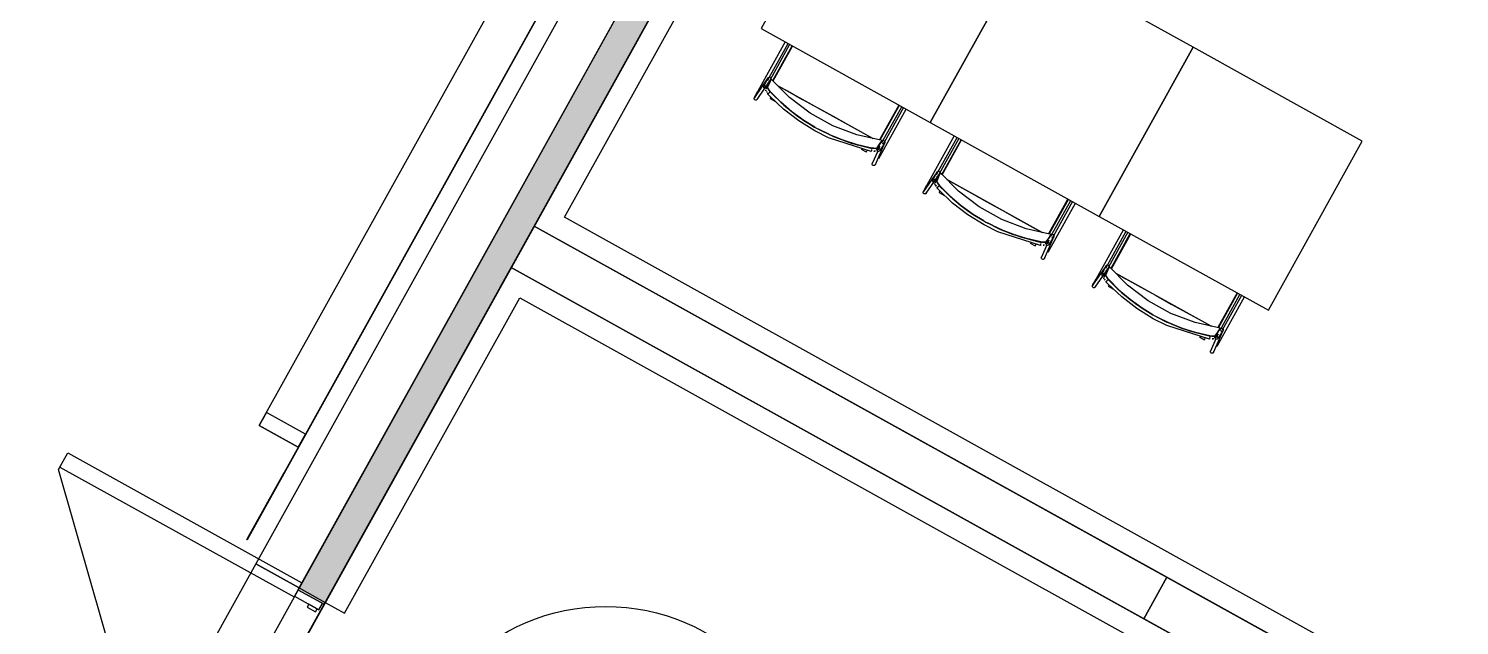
# Model space of a CAD drawing. Header units: metres. Extents: x 2.3 to 42.8, y 0.9 to 31.9.
# Drawn here: x 21.136 to 23.03, y 19.33 to 20.12 of the extents above; entities that cross this region are included whole.
import ezdxf

# ---------------------------------------------------------------- set-up
doc = ezdxf.new("R2010")
doc.units = ezdxf.units.M
for name, color, linetype in [('ARREDI', 9, 'Continuous'), ('PARETI_STRUTTURE', 7, 'Continuous'), ('PILASTRI_SETTI', 8, 'Continuous')]:
    doc.layers.add(name, color=color, linetype=linetype)

msp = doc.modelspace()

# ---------------------------------------------------------------- linework, layer by layer
at = {"layer": 'ARREDI'}
for points in [[(25.5648, 26.8977), (21.4984, 19.5741)], [(22.1213, 20.0509), (22.1468, 20.0969)], [(22.1154, 20.0514), (22.1149, 20.0519), (22.1145, 20.0525), (22.1144, 20.0533), (22.1145, 20.054), (22.1148, 20.0544), (22.1148, 20.0545), (22.1149, 20.0547), (22.1155, 20.0551), (22.1162, 20.0553)], [(22.2593, 19.9618), (22.2626, 19.9667), (22.2659, 19.9716), (22.2325, 19.9791), (22.2005, 19.9913), (22.1706, 20.008), (22.1433, 20.0287), (22.1192, 20.053), (22.1168, 20.0477), (22.1144, 20.0423), (22.1145, 20.0414), (22.1153, 20.0399), (22.1166, 20.038), (22.1182, 20.0361)], [(22.1162, 20.0554), (22.117, 20.0553), (22.1176, 20.0551), (22.1182, 20.0546), (22.1186, 20.0539), (22.1187, 20.0532), (22.1186, 20.0524)], [(22.1174, 20.0516), (22.1192, 20.053)], [(22.1014, 20.0369), (22.1014, 20.0369), (22.1015, 20.0369), (22.1017, 20.0367), (22.1022, 20.0365)], [(22.1022, 20.0365), (22.1028, 20.0362)], [(22.1111, 20.0401), (22.1104, 20.0403), (22.1098, 20.0408), (22.1094, 20.0414), (22.1093, 20.0422), (22.1093, 20.0422), (22.1094, 20.0429), (22.1095, 20.043), (22.1098, 20.0435), (22.1104, 20.044), (22.1111, 20.0442)], [(22.1111, 20.0442), (22.1119, 20.0442), (22.1126, 20.0439), (22.1131, 20.0434), (22.1135, 20.0428), (22.1136, 20.0421), (22.1135, 20.0414), (22.1134, 20.0412), (22.1131, 20.0407), (22.1125, 20.0403), (22.1118, 20.04)], [(22.1123, 20.0374), (22.1115, 20.0389)], [(22.1115, 20.0389), (22.1122, 20.0375)], [(22.1121, 20.0412), (22.1155, 20.049)], [(22.1136, 20.0355), (22.1128, 20.0367)], [(22.1128, 20.0366), (22.1135, 20.0356)], [(22.1181, 20.0361), (22.1165, 20.0381), (22.1152, 20.0399), (22.1145, 20.0414), (22.1143, 20.0423)], [(22.1151, 20.0337), (22.1144, 20.0345)], [(22.1145, 20.0332), (22.1147, 20.0334), (22.1151, 20.0337), (22.1156, 20.0341), (22.1162, 20.0346), (22.1167, 20.0351)], [(22.1145, 20.0332), (22.1145, 20.0331)], [(22.1167, 20.0351), (22.1172, 20.0356), (22.1175, 20.0359), (22.1177, 20.036)], [(22.1767, 19.9894), (22.1624, 19.9981), (22.1466, 20.0096), (22.1318, 20.0223), (22.1181, 20.0361)], [(22.1182, 20.036), (22.1319, 20.0222), (22.1467, 20.0096), (22.1624, 19.9981), (22.1767, 19.9894)], [(22.1279, 20.0442), (22.1405, 20.0372), (22.1606, 20.0261), (22.1808, 20.0149)], [(22.2538, 19.9743), (22.128, 20.0442)], [(22.0991, 20.0251), (22.0983, 20.0252), (22.0976, 20.0254), (22.097, 20.0259), (22.0967, 20.0266), (22.0966, 20.0273), (22.0967, 20.0281), (22.0969, 20.0285), (22.0969, 20.0285), (22.0971, 20.0287), (22.0977, 20.0292), (22.0984, 20.0294)], [(22.1009, 20.0272), (22.1007, 20.0265), (22.1005, 20.026), (22.1005, 20.026), (22.1004, 20.0258), (22.0998, 20.0254), (22.0991, 20.0251)], [(22.1186, 20.0291), (22.1183, 20.0285), (22.1179, 20.0279), (22.1177, 20.0275), (22.1176, 20.0272)], [(22.1809, 20.0148), (22.201, 20.0037), (22.2212, 19.9925), (22.2411, 19.9814)], [(22.2886, 20.0182), (22.263, 19.9722)], [(22.1816, 19.9867), (22.1961, 19.9794)], [(22.1962, 19.9794), (22.1816, 19.9867)], [(22.1967, 19.9791), (22.2145, 19.9719), (22.233, 19.9661), (22.252, 19.9618)], [(22.2521, 19.9617), (22.2331, 19.966), (22.2145, 19.9719), (22.1967, 19.9791)], [(22.2413, 19.9813), (22.2538, 19.9743)], [(22.2449, 19.9566), (22.245, 19.9568), (22.2452, 19.9572), (22.2456, 19.9578), (22.2459, 19.9584)], [(22.2519, 19.9593), (22.2518, 19.9585), (22.2517, 19.9579), (22.2516, 19.9574), (22.2515, 19.9571), (22.2515, 19.9571), (22.2515, 19.9571), (22.2516, 19.9573)], [(22.2523, 19.9613), (22.2522, 19.9611), (22.2521, 19.9606), (22.252, 19.96)], [(22.2521, 19.9617), (22.2545, 19.9614), (22.2568, 19.9613), (22.2585, 19.9614), (22.2593, 19.9618)], [(22.2594, 19.9618), (22.2586, 19.9614), (22.2569, 19.9613), (22.2547, 19.9614), (22.2521, 19.9617)], [(22.2572, 19.9575), (22.2563, 19.9574), (22.2551, 19.9575)], [(22.2551, 19.9575), (22.2564, 19.9574)], [(22.2586, 19.9592), (22.2587, 19.9599), (22.2589, 19.9604), (22.259, 19.9605), (22.2595, 19.961), (22.2596, 19.961), (22.2602, 19.9613), (22.261, 19.9613), (22.2617, 19.9611), (22.2623, 19.9607), (22.2627, 19.96)], [(22.2629, 19.964), (22.2621, 19.9628), (22.2588, 19.9579)], [(22.2627, 19.96), (22.2629, 19.9593), (22.2628, 19.9586), (22.2625, 19.958), (22.2625, 19.9579), (22.262, 19.9574), (22.2619, 19.9574), (22.2613, 19.9571), (22.2605, 19.9571), (22.2598, 19.9573), (22.2592, 19.9578)], [(22.2659, 19.9716), (22.2655, 19.9686), (22.2659, 19.9716)], [(22.2658, 19.9707), (22.2663, 19.9712), (22.267, 19.9715), (22.2677, 19.9715), (22.2685, 19.9713), (22.2691, 19.9709), (22.2695, 19.9703)], [(22.2695, 19.9703), (22.2696, 19.9695), (22.2696, 19.9688), (22.2695, 19.9686), (22.2695, 19.9685), (22.2692, 19.9681), (22.2687, 19.9676), (22.268, 19.9673), (22.2672, 19.9673), (22.2665, 19.9675)], [(22.345, 19.9267), (22.3706, 19.9727)], [(22.2529, 19.9397), (22.2527, 19.9405), (22.2528, 19.9412), (22.2529, 19.9414), (22.2529, 19.9414), (22.2531, 19.9419), (22.2537, 19.9424)], [(22.2569, 19.9414), (22.257, 19.9407), (22.2569, 19.9399), (22.2569, 19.9397), (22.2569, 19.9397), (22.2566, 19.9393), (22.2561, 19.9388), (22.2554, 19.9385), (22.2546, 19.9384), (22.2539, 19.9387), (22.2533, 19.9391), (22.2529, 19.9397)], [(22.2603, 19.9487), (22.2609, 19.9484)], [(22.2609, 19.9484), (22.2613, 19.9481), (22.2616, 19.948)], [(22.2616, 19.948), (22.2616, 19.948)], [(22.3348, 19.9158), (22.3341, 19.9161), (22.3335, 19.9166), (22.3332, 19.9172), (22.3331, 19.9179), (22.3331, 19.918), (22.3332, 19.9186), (22.3332, 19.9188), (22.3336, 19.9193), (22.3341, 19.9197), (22.3349, 19.92)], [(22.3349, 19.92), (22.3356, 19.92), (22.3363, 19.9197), (22.3369, 19.9192), (22.3372, 19.9186), (22.3374, 19.9178), (22.3372, 19.9171), (22.3372, 19.917), (22.3369, 19.9165), (22.3363, 19.916), (22.3356, 19.9158)], [(22.3358, 19.9171), (22.3376, 19.9209), (22.3382, 19.9224)], [(22.3392, 19.9272), (22.3386, 19.9277), (22.3383, 19.9283), (22.3381, 19.929), (22.3383, 19.9298), (22.3385, 19.9302), (22.3385, 19.9302), (22.3387, 19.9304), (22.3392, 19.9309), (22.3399, 19.9311)], [(22.4831, 19.8375), (22.4864, 19.8424), (22.4897, 19.8473), (22.4563, 19.8549), (22.4243, 19.8671), (22.3943, 19.8837), (22.367, 19.9045), (22.343, 19.9288), (22.3405, 19.9234), (22.3381, 19.918), (22.3382, 19.9172), (22.339, 19.9156), (22.3403, 19.9137), (22.3419, 19.9119)], [(22.3419, 19.9119), (22.3403, 19.9138), (22.339, 19.9157), (22.3382, 19.9172), (22.3381, 19.918)], [(22.3389, 19.9239), (22.3393, 19.9248)], [(22.34, 19.9311), (22.3407, 19.9311), (22.3414, 19.9308), (22.342, 19.9303), (22.3423, 19.9297), (22.3425, 19.9289), (22.3423, 19.9282)], [(22.3412, 19.9273), (22.343, 19.9288)], [(22.3517, 19.92), (22.3642, 19.913), (22.3843, 19.9018), (22.4045, 19.8906), (22.4247, 19.8794), (22.4449, 19.8682), (22.465, 19.857), (22.4776, 19.8501)], [(22.4775, 19.8501), (22.3517, 19.92)], [(22.3228, 19.9009), (22.3221, 19.9009), (22.3214, 19.9012), (22.3208, 19.9017), (22.3204, 19.9023), (22.3203, 19.9031), (22.3205, 19.9038), (22.3207, 19.9043), (22.3207, 19.9043), (22.3208, 19.9045), (22.3214, 19.9049), (22.3221, 19.9052)], [(22.3246, 19.903), (22.3245, 19.9022), (22.3243, 19.9018), (22.3243, 19.9018), (22.3241, 19.9016), (22.3235, 19.9011), (22.3228, 19.9009)], [(22.3252, 19.9127), (22.3252, 19.9127), (22.3252, 19.9127), (22.3255, 19.9125), (22.3259, 19.9123)], [(22.3259, 19.9123), (22.3265, 19.9119)], [(22.3352, 19.9147), (22.336, 19.9132)], [(22.336, 19.9132), (22.3353, 19.9147)], [(22.3374, 19.9113), (22.3366, 19.9124)], [(22.3366, 19.9124), (22.3373, 19.9114)], [(22.3389, 19.9095), (22.3382, 19.9103)], [(22.3383, 19.9089), (22.3385, 19.9091), (22.3389, 19.9095), (22.3394, 19.9099), (22.3399, 19.9104), (22.3405, 19.9109)], [(22.3383, 19.9089), (22.3383, 19.9089)], [(22.3405, 19.9109), (22.341, 19.9113), (22.3413, 19.9116), (22.3415, 19.9118)], [(22.3424, 19.9049), (22.342, 19.9042), (22.3417, 19.9037), (22.3415, 19.9032), (22.3413, 19.903)], [(22.4004, 19.8652), (22.3862, 19.8739), (22.3704, 19.8854), (22.3556, 19.8981), (22.3419, 19.9119)], [(22.342, 19.9118), (22.3557, 19.898), (22.3704, 19.8853), (22.3862, 19.8739), (22.4004, 19.8652)], [(22.5123, 19.894), (22.4868, 19.848)], [(22.4053, 19.8625), (22.4199, 19.8551)], [(22.4199, 19.8551), (22.4053, 19.8625)], [(22.4205, 19.8549), (22.4382, 19.8477), (22.4568, 19.8418), (22.4757, 19.8375)], [(22.4759, 19.8375), (22.4569, 19.8418), (22.4383, 19.8476), (22.4205, 19.8549)], [(22.4897, 19.8473), (22.4893, 19.8444), (22.4897, 19.8473)], [(22.4895, 19.8465), (22.49, 19.847), (22.4907, 19.8473), (22.4915, 19.8473), (22.4922, 19.8471), (22.4928, 19.8466), (22.4932, 19.846)], [(22.4932, 19.846), (22.4934, 19.8453), (22.4933, 19.8445), (22.4932, 19.8443), (22.4932, 19.8443), (22.493, 19.8439), (22.4924, 19.8434), (22.4917, 19.8431), (22.491, 19.843), (22.4903, 19.8433)], [(22.5688, 19.8025), (22.5943, 19.8485)], [(22.4686, 19.8323), (22.4688, 19.8326), (22.469, 19.833), (22.4693, 19.8336), (22.4697, 19.8342)], [(22.4756, 19.835), (22.4755, 19.8343), (22.4754, 19.8337), (22.4753, 19.8332), (22.4753, 19.8329), (22.4753, 19.8328), (22.4753, 19.8329), (22.4753, 19.8331)], [(22.476, 19.8371), (22.476, 19.8369), (22.4759, 19.8364), (22.4758, 19.8358)], [(22.4759, 19.8375), (22.4783, 19.8371), (22.4806, 19.837), (22.4823, 19.8372), (22.4831, 19.8375)], [(22.4831, 19.8375), (22.4823, 19.8372), (22.4807, 19.837), (22.4784, 19.8371), (22.4759, 19.8375)], [(22.48, 19.8332), (22.4788, 19.8333)], [(22.4788, 19.8333), (22.48, 19.8332)], [(22.4809, 19.8333), (22.4801, 19.8332)], [(22.4824, 19.8349), (22.4824, 19.8357), (22.4827, 19.8362), (22.4828, 19.8363), (22.4833, 19.8368), (22.4833, 19.8368), (22.484, 19.8371), (22.4847, 19.8371), (22.4854, 19.8369), (22.486, 19.8364), (22.4864, 19.8358)], [(22.4867, 19.8398), (22.4859, 19.8386), (22.4825, 19.8337)], [(22.4865, 19.8358), (22.4866, 19.8351), (22.4866, 19.8343), (22.4863, 19.8338), (22.4862, 19.8337), (22.4857, 19.8332), (22.4857, 19.8332), (22.485, 19.8329), (22.4843, 19.8329), (22.4836, 19.8331), (22.483, 19.8336)], [(22.484, 19.8245), (22.4846, 19.8241)], [(22.4846, 19.8241), (22.4851, 19.8239), (22.4853, 19.8238)], [(22.4854, 19.8237), (22.4854, 19.8237)], [(22.4766, 19.8155), (22.4765, 19.8162), (22.4766, 19.817), (22.4766, 19.8172), (22.4766, 19.8172), (22.4769, 19.8176), (22.4774, 19.8181)], [(22.4806, 19.8172), (22.4808, 19.8164), (22.4807, 19.8157), (22.4806, 19.8155), (22.4806, 19.8155), (22.4804, 19.815), (22.4798, 19.8145), (22.4791, 19.8142), (22.4784, 19.8142), (22.4777, 19.8144), (22.4771, 19.8149), (22.4766, 19.8155)], [(22.5629, 19.8029), (22.5624, 19.8034), (22.562, 19.8041), (22.5619, 19.8048), (22.562, 19.8055), (22.5623, 19.806), (22.5623, 19.806), (22.5624, 19.8062), (22.563, 19.8066), (22.5637, 19.8069)], [(22.7068, 19.7133), (22.7101, 19.7182), (22.7134, 19.7231), (22.68, 19.7307), (22.648, 19.7429), (22.6181, 19.7595), (22.5908, 19.7802), (22.5667, 19.8046), (22.5643, 19.7992), (22.5619, 19.7938), (22.562, 19.7929), (22.5628, 19.7914), (22.5641, 19.7895), (22.5657, 19.7875), (22.5794, 19.7737), (22.5942, 19.7611), (22.6099, 19.7496), (22.6242, 19.741)], [(22.5637, 19.8069), (22.5645, 19.8069), (22.5652, 19.8066), (22.5657, 19.8061), (22.5661, 19.8054), (22.5662, 19.8047), (22.5661, 19.804)], [(22.5655, 19.8035), (22.5667, 19.8046)], [(22.5489, 19.7884), (22.5489, 19.7884), (22.549, 19.7884), (22.5492, 19.7883), (22.5497, 19.788)], [(22.5497, 19.788), (22.5503, 19.7877)], [(22.5586, 19.7916), (22.5579, 19.7918), (22.5573, 19.7923), (22.5569, 19.793), (22.5568, 19.7937), (22.5568, 19.7938), (22.5569, 19.7944), (22.557, 19.7945), (22.5573, 19.795), (22.5579, 19.7955), (22.5586, 19.7957)], [(22.5586, 19.7957), (22.5594, 19.7957), (22.5601, 19.7954), (22.5606, 19.795), (22.561, 19.7943), (22.5611, 19.7936), (22.561, 19.7929), (22.5609, 19.7927), (22.5606, 19.7923), (22.56, 19.7918), (22.5593, 19.7916)], [(22.559, 19.7905), (22.5598, 19.789)], [(22.5598, 19.7889), (22.559, 19.7904)], [(22.5596, 19.7928), (22.5613, 19.7967), (22.562, 19.7982)], [(22.5611, 19.787), (22.5603, 19.7882)], [(22.5603, 19.7882), (22.561, 19.7871)], [(22.5656, 19.7876), (22.564, 19.7896), (22.5627, 19.7915), (22.562, 19.7929), (22.5619, 19.7938)], [(22.5626, 19.7852), (22.5619, 19.7861)], [(22.562, 19.7847), (22.5623, 19.7849), (22.5626, 19.7852), (22.5631, 19.7857), (22.5637, 19.7862), (22.5642, 19.7867)], [(22.5626, 19.7997), (22.563, 19.8005)], [(22.5642, 19.7867), (22.5647, 19.7871), (22.5651, 19.7874), (22.5652, 19.7875)], [(22.5655, 19.7875), (22.5656, 19.7876)], [(22.6242, 19.741), (22.6099, 19.7497), (22.5941, 19.7611), (22.5793, 19.7738), (22.5656, 19.7876), (22.5655, 19.7875)], [(22.5754, 19.7957), (22.588, 19.7888)], [(22.7013, 19.7258), (22.5755, 19.7957)], [(22.5884, 19.7885), (22.6081, 19.7776)], [(22.5466, 19.7767), (22.5458, 19.7767), (22.5451, 19.777), (22.5446, 19.7775), (22.5442, 19.7781), (22.5441, 19.7788), (22.5442, 19.7796), (22.5444, 19.78), (22.5444, 19.78), (22.5446, 19.7802), (22.5452, 19.7807), (22.5459, 19.7809)], [(22.5484, 19.7787), (22.5482, 19.778), (22.548, 19.7776), (22.548, 19.7776), (22.5479, 19.7774), (22.5473, 19.7769), (22.5466, 19.7767)], [(22.562, 19.7847), (22.562, 19.7847)], [(22.5661, 19.7806), (22.5658, 19.78), (22.5654, 19.7794), (22.5652, 19.779), (22.5651, 19.7788)], [(22.6082, 19.7776), (22.6283, 19.7664), (22.6485, 19.7552), (22.6687, 19.744), (22.6888, 19.7328), (22.7013, 19.7258)], [(22.7361, 19.7698), (22.7108, 19.7242)], [(22.6291, 19.7382), (22.6436, 19.7309)], [(22.6437, 19.7309), (22.6291, 19.7382)], [(22.6442, 19.7307), (22.662, 19.7234), (22.6805, 19.7176), (22.6995, 19.7133)], [(22.6996, 19.7132), (22.6806, 19.7176), (22.662, 19.7234), (22.6442, 19.7306)], [(22.6924, 19.7081), (22.6925, 19.7083), (22.6928, 19.7087), (22.6931, 19.7093), (22.6934, 19.71)], [(22.6994, 19.7108), (22.6993, 19.7101), (22.6992, 19.7094), (22.6991, 19.7089), (22.699, 19.7086), (22.699, 19.7086), (22.699, 19.7086), (22.6991, 19.7088)], [(22.6998, 19.7128), (22.6997, 19.7126), (22.6996, 19.7122), (22.6995, 19.7115)], [(22.6996, 19.7133), (22.702, 19.7129), (22.7043, 19.7128), (22.706, 19.7129), (22.7068, 19.7133)], [(22.7069, 19.7133), (22.7061, 19.7129), (22.7044, 19.7128), (22.7022, 19.7129), (22.6996, 19.7132)], [(22.7061, 19.7107), (22.7062, 19.7114), (22.7064, 19.7119), (22.7065, 19.7121), (22.707, 19.7126), (22.7071, 19.7126), (22.7077, 19.7128), (22.7085, 19.7129), (22.7092, 19.7126), (22.7098, 19.7122), (22.7102, 19.7116)], [(22.7104, 19.7156), (22.7096, 19.7144), (22.7063, 19.7095)], [(22.7102, 19.7116), (22.7104, 19.7108), (22.7103, 19.7101), (22.7101, 19.7096), (22.71, 19.7094), (22.7095, 19.709), (22.7094, 19.7089), (22.7088, 19.7087), (22.708, 19.7086), (22.7073, 19.7089), (22.7067, 19.7093)], [(22.7134, 19.7231), (22.713, 19.7201), (22.7134, 19.7231)], [(22.7133, 19.7222), (22.7138, 19.7228), (22.7145, 19.723), (22.7152, 19.7231), (22.716, 19.7228), (22.7166, 19.7224), (22.717, 19.7218)], [(22.717, 19.7218), (22.7171, 19.7211), (22.7171, 19.7203), (22.717, 19.7201), (22.717, 19.7201), (22.7167, 19.7197), (22.7162, 19.7191), (22.7155, 19.7188), (22.7147, 19.7188), (22.714, 19.719)], [(22.7004, 19.6913), (22.7002, 19.692), (22.7003, 19.6927), (22.7004, 19.6929), (22.7004, 19.693), (22.7006, 19.6934), (22.7012, 19.6939)], [(22.7044, 19.6929), (22.7045, 19.6922), (22.7044, 19.6915), (22.7044, 19.6912), (22.7044, 19.6912), (22.7041, 19.6908), (22.7036, 19.6903), (22.7029, 19.69), (22.7021, 19.69), (22.7014, 19.6902), (22.7008, 19.6906), (22.7004, 19.6913)], [(22.7047, 19.709), (22.7038, 19.709), (22.7026, 19.709)], [(22.7026, 19.709), (22.7039, 19.709)], [(22.7078, 19.7002), (22.7084, 19.6999)], [(22.7084, 19.6999), (22.7088, 19.6997), (22.7091, 19.6995)], [(22.7091, 19.6995), (22.7091, 19.6995)], [(21.4984, 19.5741), (21.4258, 19.4433)], [(21.4254, 19.4435), (21.4742, 19.5314)]]:
    msp.add_lwpolyline(points, dxfattribs=at)
for points in [[(21.9377, 20.3661), (21.4981, 19.5743), (21.4984, 19.5741), (21.938, 20.3659)], [(22.2301, 20.3435), (22.1058, 20.1197), (22.3296, 19.9955), (22.4538, 20.2192)], [(21.5274, 19.3578), (22.0414, 20.2836), (22.007, 20.3027), (21.4929, 19.3769)], [(22.4538, 20.2192), (22.3296, 19.9955), (22.5533, 19.8712), (22.6776, 20.095)], [(22.6776, 20.095), (22.5533, 19.8712), (22.7771, 19.747), (22.9013, 19.9707)], [(21.8054, 19.8585), (21.7748, 19.8034), (22.612, 19.3386), (22.6426, 19.3937)], [(21.4981, 19.5743), (21.4254, 19.4435), (21.4258, 19.4433), (21.4984, 19.5741)], [(22.612, 19.3386), (23.4554, 18.8704), (23.4859, 18.9254), (22.6426, 19.3937)]]:
    msp.add_lwpolyline(points, close=True, dxfattribs=at)
msp.add_circle((21.8999, 19.0849), 0.27, dxfattribs=at)
at = {"layer": 'PARETI_STRUTTURE'}
for points in [[(27.0359, 29.4946), (26.8009, 29.0712), (26.5715, 28.6581), (26.0663, 27.7483), (25.7055, 27.0984), (25.5016, 26.7313), (25.1408, 26.0813), (24.2731, 24.5187), (24.0437, 24.1056), (23.759, 23.5927), (23.3981, 22.9428), (22.7559, 21.7862), (22.395, 21.1362), (22.185, 20.7579), (21.9556, 20.3449), (21.4373, 19.4113), (21.0764, 18.7614), (20.5364, 17.7889), (20.1756, 17.139), (19.7671, 16.4034), (19.5378, 15.9903), (18.2075, 13.5945)], [(26.7902, 28.9173), (19.6512, 16.0599)], [(24.3647, 24.4678), (19.6293, 15.9394)], [(21.4416, 19.5944), (21.8908, 20.4033)], [(21.9329, 20.3575), (21.5028, 19.5829)], [(22.0128, 20.3131), (21.9556, 20.3448), (22.0128, 20.3131), (21.9556, 20.3448), (21.4373, 19.4113), (21.4944, 19.3795)], [(21.8455, 19.87), (22.073, 20.2797), (22.0472, 20.294)], [(22.1376, 20.1021), (22.1014, 20.0369)], [(22.1142, 20.051), (22.1414, 20.1)], [(22.1435, 20.0988), (22.1176, 20.052)], [(22.1217, 20.0505), (22.1473, 20.0967)], [(22.1148, 20.0545), (22.0969, 20.0285)], [(22.1005, 20.026), (22.1183, 20.052)], [(22.1095, 20.043), (22.1145, 20.0537)], [(22.1184, 20.0518), (22.1184, 20.0517), (22.1183, 20.0516), (22.1183, 20.0514), (22.1182, 20.0513), (22.1182, 20.0512), (22.1181, 20.0511), (22.118, 20.051), (22.118, 20.0509), (22.1179, 20.0507), (22.1179, 20.0506), (22.1178, 20.0505), (22.1178, 20.0504), (22.1177, 20.0503), (22.1176, 20.0501), (22.1176, 20.05), (22.1175, 20.0499), (22.1175, 20.0498), (22.1174, 20.0497), (22.1174, 20.0495), (22.1173, 20.0494), (22.1173, 20.0493), (22.1172, 20.0492), (22.1171, 20.0491), (22.1171, 20.0489), (22.117, 20.0488), (22.117, 20.0487), (22.1169, 20.0486), (22.1169, 20.0485), (22.1168, 20.0484), (22.1168, 20.0482), (22.1167, 20.0481), (22.1166, 20.048), (22.1166, 20.0479), (22.1165, 20.0478), (22.1165, 20.0476), (22.1164, 20.0475), (22.1164, 20.0474), (22.1163, 20.0473), (22.1162, 20.0472), (22.1162, 20.0471), (22.1161, 20.0469), (22.1161, 20.0468), (22.116, 20.0467), (22.116, 20.0466), (22.1159, 20.0465), (22.1159, 20.0463), (22.1158, 20.0462), (22.1157, 20.0461), (22.1157, 20.046), (22.1156, 20.0459), (22.1156, 20.0458), (22.1155, 20.0456), (22.1155, 20.0455), (22.1154, 20.0454), (22.1154, 20.0453), (22.1153, 20.0452), (22.1152, 20.045), (22.1152, 20.0449), (22.1151, 20.0448), (22.1151, 20.0447), (22.115, 20.0446), (22.115, 20.0444), (22.1149, 20.0443), (22.1148, 20.0442), (22.1148, 20.0441), (22.1147, 20.044), (22.1147, 20.0439), (22.1146, 20.0437), (22.1146, 20.0436), (22.1145, 20.0435), (22.1145, 20.0434), (22.1144, 20.0433), (22.1143, 20.0431), (22.1143, 20.043), (22.1142, 20.0429), (22.1142, 20.0428), (22.1141, 20.0427), (22.1141, 20.0425), (22.114, 20.0424), (22.114, 20.0423), (22.1139, 20.0422), (22.1138, 20.0421), (22.1138, 20.042), (22.1137, 20.0418), (22.1137, 20.0417), (22.1136, 20.0416), (22.1135, 20.0415), (22.1135, 20.0414), (22.1134, 20.0412), (22.1134, 20.0412)], [(22.0968, 20.0283), (22.0974, 20.0295), (22.0981, 20.0309), (22.0997, 20.0338), (22.1014, 20.0369)], [(22.1138, 20.0452), (22.1129, 20.0435)], [(22.177, 19.9843), (22.1555, 19.9976), (22.1355, 20.0131), (22.1171, 20.0304), (22.1145, 20.0331)], [(22.1177, 20.036), (22.1358, 20.0185), (22.1554, 20.003), (22.1766, 19.9895), (22.1791, 19.9881)], [(22.1176, 20.0272), (22.1238, 20.0238)], [(22.2616, 19.948), (22.2978, 20.0131)], [(22.2881, 20.0185), (22.2624, 19.9724)], [(22.2656, 19.9691), (22.2919, 20.0164)], [(22.294, 20.0152), (22.2684, 19.9691)], [(22.2515, 19.9571), (22.1951, 19.9752), (22.177, 19.9843)], [(22.1791, 19.9881), (22.2016, 19.977), (22.2251, 19.9683), (22.2493, 19.9619), (22.2523, 19.9613)], [(22.3613, 19.9778), (22.3252, 19.9127)], [(22.338, 19.9268), (22.3651, 19.9757)], [(22.2382, 19.9602), (22.2449, 19.9565)], [(22.26, 19.9577), (22.2529, 19.9414)], [(22.2569, 19.9397), (22.2695, 19.9685)], [(22.2589, 19.9604), (22.2653, 19.9703)], [(22.2625, 19.9634), (22.2606, 19.9592)], [(22.2612, 19.9612), (22.2617, 19.9621)], [(22.2695, 19.9686), (22.2689, 19.9679), (22.2688, 19.9678), (22.2688, 19.9677), (22.2687, 19.9676), (22.2686, 19.9675), (22.2686, 19.9674), (22.2685, 19.9673), (22.2684, 19.9672), (22.2683, 19.9671), (22.2683, 19.9669), (22.2682, 19.9668), (22.2681, 19.9667), (22.2681, 19.9666), (22.268, 19.9665), (22.2679, 19.9664), (22.2678, 19.9663), (22.2678, 19.9662), (22.2677, 19.9661), (22.2676, 19.9659), (22.2676, 19.9658), (22.2675, 19.9657), (22.2674, 19.9656), (22.2674, 19.9655), (22.2673, 19.9654), (22.2672, 19.9653), (22.2671, 19.9652), (22.2671, 19.9651), (22.267, 19.965), (22.2669, 19.9648), (22.2669, 19.9647), (22.2668, 19.9646), (22.2667, 19.9645), (22.2666, 19.9644), (22.2666, 19.9643), (22.2665, 19.9642), (22.2664, 19.9641), (22.2664, 19.964), (22.2663, 19.9638), (22.2662, 19.9637), (22.2662, 19.9636), (22.2661, 19.9635), (22.266, 19.9634), (22.2659, 19.9633), (22.2659, 19.9632), (22.2658, 19.9631), (22.2657, 19.963), (22.2657, 19.9629), (22.2656, 19.9627), (22.2655, 19.9626), (22.2654, 19.9625), (22.2654, 19.9624), (22.2653, 19.9623), (22.2652, 19.9622), (22.2652, 19.9621), (22.2651, 19.962), (22.265, 19.9619), (22.2649, 19.9617), (22.2649, 19.9616), (22.2648, 19.9615), (22.2647, 19.9614), (22.2647, 19.9613), (22.2646, 19.9612), (22.2645, 19.9611), (22.2644, 19.961), (22.2644, 19.9609), (22.2643, 19.9608), (22.2642, 19.9607), (22.2642, 19.9605), (22.2641, 19.9604), (22.264, 19.9603), (22.2639, 19.9602), (22.2639, 19.9601), (22.2638, 19.96), (22.2637, 19.9599), (22.2637, 19.9598), (22.2636, 19.9597), (22.2635, 19.9595), (22.2635, 19.9594), (22.2634, 19.9593), (22.2633, 19.9592), (22.2632, 19.9591), (22.2632, 19.959), (22.2631, 19.9589), (22.263, 19.9588), (22.263, 19.9587), (22.2629, 19.9586), (22.2628, 19.9584), (22.2627, 19.9583), (22.2627, 19.9582), (22.2626, 19.9581), (22.2626, 19.958)], [(22.2655, 19.9703), (22.2651, 19.9693)], [(22.2683, 19.9689), (22.2669, 19.9663)], [(22.3673, 19.9745), (22.3413, 19.9277)], [(22.3455, 19.9263), (22.3711, 19.9724)], [(22.3385, 19.9302), (22.3207, 19.9043)], [(22.3243, 19.9018), (22.3421, 19.9278)], [(22.3332, 19.9188), (22.3383, 19.9294)], [(22.3375, 19.9209), (22.3366, 19.9193)], [(22.3422, 19.9276), (22.3421, 19.9274), (22.3421, 19.9273), (22.342, 19.9272), (22.342, 19.9271), (22.3419, 19.927), (22.3419, 19.9269), (22.3418, 19.9267), (22.3417, 19.9266), (22.3417, 19.9265), (22.3416, 19.9264), (22.3416, 19.9263), (22.3415, 19.9261), (22.3415, 19.926), (22.3414, 19.9259), (22.3413, 19.9258), (22.3413, 19.9257), (22.3412, 19.9255), (22.3412, 19.9254), (22.3411, 19.9253), (22.3411, 19.9252), (22.341, 19.9251), (22.341, 19.9249), (22.3409, 19.9248), (22.3408, 19.9247), (22.3408, 19.9246), (22.3407, 19.9245), (22.3407, 19.9244), (22.3406, 19.9242), (22.3406, 19.9241), (22.3405, 19.924), (22.3405, 19.9239), (22.3404, 19.9238), (22.3403, 19.9236), (22.3403, 19.9235), (22.3402, 19.9234), (22.3402, 19.9233), (22.3401, 19.9232), (22.3401, 19.9231), (22.34, 19.9229), (22.3399, 19.9228), (22.3399, 19.9227), (22.3398, 19.9226), (22.3398, 19.9225), (22.3397, 19.9223), (22.3397, 19.9222), (22.3396, 19.9221), (22.3396, 19.922), (22.3395, 19.9219), (22.3394, 19.9218), (22.3394, 19.9216), (22.3393, 19.9215), (22.3393, 19.9214), (22.3392, 19.9213), (22.3392, 19.9212), (22.3391, 19.921), (22.3391, 19.9209), (22.339, 19.9208), (22.3389, 19.9207), (22.3389, 19.9206), (22.3388, 19.9204), (22.3388, 19.9203), (22.3387, 19.9202), (22.3386, 19.9201), (22.3386, 19.92), (22.3385, 19.9199), (22.3385, 19.9197), (22.3384, 19.9196), (22.3384, 19.9195), (22.3383, 19.9194), (22.3383, 19.9193), (22.3382, 19.9191), (22.3381, 19.919), (22.3381, 19.9189), (22.338, 19.9188), (22.338, 19.9187), (22.3379, 19.9185), (22.3379, 19.9184), (22.3378, 19.9183), (22.3378, 19.9182), (22.3377, 19.9181), (22.3376, 19.918), (22.3376, 19.9178), (22.3375, 19.9177), (22.3375, 19.9176), (22.3374, 19.9175), (22.3374, 19.9174), (22.3373, 19.9172), (22.3372, 19.9171), (22.3372, 19.917), (22.3372, 19.917)], [(22.3205, 19.904), (22.3211, 19.9052), (22.3219, 19.9067), (22.3234, 19.9095), (22.3252, 19.9127)], [(22.4007, 19.86), (22.3793, 19.8734), (22.3592, 19.8888), (22.3409, 19.9062), (22.3383, 19.9089)], [(22.3413, 19.903), (22.3475, 19.8995)], [(22.3415, 19.9118), (22.3595, 19.8943), (22.3792, 19.8788), (22.4003, 19.8652), (22.4029, 19.8638)], [(22.4854, 19.8237), (22.5216, 19.8889)], [(22.5118, 19.8943), (22.4862, 19.8481)], [(22.4893, 19.8449), (22.5156, 19.8922)], [(22.5178, 19.891), (22.4921, 19.8448)], [(24.0356, 18.654), (21.8455, 19.87)], [(22.4029, 19.8638), (22.4254, 19.8528), (22.4489, 19.844), (22.4731, 19.8377), (22.476, 19.8371)], [(24.0212, 18.6282), (21.8054, 19.8585)], [(21.8054, 19.8585), (24.0212, 18.6282), (24.0356, 18.654)], [(22.4753, 19.8328), (22.4188, 19.8509), (22.4008, 19.86)], [(22.4806, 19.8155), (22.4932, 19.8443)], [(22.4827, 19.8362), (22.489, 19.846)], [(22.4932, 19.8443), (22.4927, 19.8437), (22.4926, 19.8436), (22.4925, 19.8435), (22.4925, 19.8434), (22.4924, 19.8432), (22.4923, 19.8431), (22.4922, 19.843), (22.4922, 19.8429), (22.4921, 19.8428), (22.492, 19.8427), (22.492, 19.8426), (22.4919, 19.8425), (22.4918, 19.8424), (22.4917, 19.8423), (22.4917, 19.8422), (22.4916, 19.842), (22.4915, 19.8419), (22.4915, 19.8418), (22.4914, 19.8417), (22.4913, 19.8416), (22.4913, 19.8415), (22.4912, 19.8414), (22.4911, 19.8413), (22.491, 19.8412), (22.491, 19.8411), (22.4909, 19.8409), (22.4908, 19.8408), (22.4908, 19.8407), (22.4907, 19.8406), (22.4906, 19.8405), (22.4905, 19.8404), (22.4905, 19.8403), (22.4904, 19.8402), (22.4903, 19.8401), (22.4903, 19.8399), (22.4902, 19.8398), (22.4901, 19.8397), (22.49, 19.8396), (22.49, 19.8395), (22.4899, 19.8394), (22.4898, 19.8393), (22.4898, 19.8392), (22.4897, 19.8391), (22.4896, 19.839), (22.4895, 19.8388), (22.4895, 19.8387), (22.4894, 19.8386), (22.4893, 19.8385), (22.4893, 19.8384), (22.4892, 19.8383), (22.4891, 19.8382), (22.489, 19.8381), (22.489, 19.838), (22.4889, 19.8378), (22.4888, 19.8377), (22.4888, 19.8376), (22.4887, 19.8375), (22.4886, 19.8374), (22.4886, 19.8373), (22.4885, 19.8372), (22.4884, 19.8371), (22.4883, 19.837), (22.4883, 19.8369), (22.4882, 19.8367), (22.4881, 19.8366), (22.4881, 19.8365), (22.488, 19.8364), (22.4879, 19.8363), (22.4878, 19.8362), (22.4878, 19.8361), (22.4877, 19.836), (22.4876, 19.8359), (22.4876, 19.8357), (22.4875, 19.8356), (22.4874, 19.8355), (22.4873, 19.8354), (22.4873, 19.8353), (22.4872, 19.8352), (22.4871, 19.8351), (22.4871, 19.835), (22.487, 19.8349), (22.4869, 19.8348), (22.4868, 19.8347), (22.4868, 19.8345), (22.4867, 19.8344), (22.4866, 19.8343), (22.4866, 19.8342), (22.4865, 19.8341), (22.4864, 19.834), (22.4863, 19.8339), (22.4863, 19.8338)], [(22.4893, 19.846), (22.4888, 19.8451)], [(22.492, 19.8446), (22.4906, 19.8421)], [(22.5847, 19.8528), (22.5489, 19.7884)], [(22.5617, 19.8026), (22.5889, 19.8515)], [(22.591, 19.8503), (22.5655, 19.8042)], [(22.5692, 19.802), (22.5948, 19.8482)], [(22.4619, 19.836), (22.4686, 19.8323)], [(22.4837, 19.8334), (22.4766, 19.8172)], [(22.4863, 19.8392), (22.4844, 19.8349)], [(22.485, 19.837), (22.4855, 19.8379)], [(22.5623, 19.806), (22.5444, 19.78)], [(22.557, 19.7946), (22.562, 19.8052)], [(24.0457, 18.5426), (21.7748, 19.8035), (21.7605, 19.7777)], [(21.7605, 19.7777), (21.7748, 19.8035)], [(21.7748, 19.8035), (23.9907, 18.5731)], [(22.5443, 19.7798), (22.5449, 19.781), (22.5456, 19.7824), (22.5472, 19.7853), (22.5489, 19.7884)], [(22.548, 19.7776), (22.5658, 19.8035)], [(22.5613, 19.7967), (22.5604, 19.7951)], [(22.5659, 19.8033), (22.5659, 19.8032), (22.5658, 19.8031), (22.5658, 19.803), (22.5657, 19.8029), (22.5657, 19.8027), (22.5656, 19.8026), (22.5656, 19.8025), (22.5655, 19.8024), (22.5654, 19.8023), (22.5654, 19.8021), (22.5653, 19.802), (22.5653, 19.8019), (22.5652, 19.8018), (22.5651, 19.8017), (22.5651, 19.8015), (22.565, 19.8014), (22.565, 19.8013), (22.5649, 19.8012), (22.5649, 19.8011), (22.5648, 19.8009), (22.5648, 19.8008), (22.5647, 19.8007), (22.5646, 19.8006), (22.5646, 19.8005), (22.5645, 19.8004), (22.5645, 19.8002), (22.5644, 19.8001), (22.5644, 19.8), (22.5643, 19.7999), (22.5643, 19.7998), (22.5642, 19.7996), (22.5641, 19.7995), (22.5641, 19.7994), (22.564, 19.7993), (22.564, 19.7992), (22.5639, 19.7991), (22.5639, 19.7989), (22.5638, 19.7988), (22.5637, 19.7987), (22.5637, 19.7986), (22.5636, 19.7985), (22.5636, 19.7983), (22.5635, 19.7982), (22.5635, 19.7981), (22.5634, 19.798), (22.5634, 19.7979), (22.5633, 19.7978), (22.5632, 19.7976), (22.5632, 19.7975), (22.5631, 19.7974), (22.5631, 19.7973), (22.563, 19.7972), (22.563, 19.797), (22.5629, 19.7969), (22.5629, 19.7968), (22.5628, 19.7967), (22.5627, 19.7966), (22.5627, 19.7964), (22.5626, 19.7963), (22.5626, 19.7962), (22.5625, 19.7961), (22.5625, 19.796), (22.5624, 19.7959), (22.5623, 19.7957), (22.5623, 19.7956), (22.5622, 19.7955), (22.5622, 19.7954), (22.5621, 19.7953), (22.5621, 19.7951), (22.562, 19.795), (22.562, 19.7949), (22.5619, 19.7948), (22.5618, 19.7947), (22.5618, 19.7945), (22.5617, 19.7944), (22.5617, 19.7943), (22.5616, 19.7942), (22.5616, 19.7941), (22.5615, 19.794), (22.5615, 19.7938), (22.5614, 19.7937), (22.5613, 19.7936), (22.5613, 19.7935), (22.5612, 19.7934), (22.5612, 19.7932), (22.5611, 19.7931), (22.5611, 19.793), (22.561, 19.7929), (22.5609, 19.7928), (22.5609, 19.7927)], [(22.5652, 19.7876), (22.5833, 19.7701), (22.6029, 19.7545), (22.6241, 19.741), (22.6266, 19.7396)], [(22.6245, 19.7358), (22.603, 19.7492), (22.583, 19.7646), (22.5646, 19.7819), (22.562, 19.7847)], [(22.5651, 19.7787), (22.5713, 19.7753)], [(22.7356, 19.77), (22.7101, 19.7242)], [(22.7131, 19.7206), (22.7394, 19.7679)], [(22.7415, 19.7667), (22.7159, 19.7206)], [(21.168, 18.7107), (21.5288, 19.3604), (21.5546, 19.3461), (21.7863, 19.7633)], [(21.7863, 19.7633), (24.0572, 18.5024), (24.0716, 18.5282)], [(22.7091, 19.6995), (22.7453, 19.7646)], [(22.699, 19.7086), (22.6426, 19.7267), (22.6245, 19.7358)], [(22.6266, 19.7396), (22.6491, 19.7285), (22.6726, 19.7198), (22.6968, 19.7135), (22.6998, 19.7129)], [(22.6857, 19.7118), (22.6924, 19.708)], [(22.7044, 19.6912), (22.717, 19.7201)], [(22.7064, 19.7119), (22.7128, 19.7218)], [(22.71, 19.715), (22.7082, 19.7107)], [(22.7087, 19.7127), (22.7092, 19.7136)], [(22.717, 19.7201), (22.7164, 19.7195), (22.7164, 19.7193), (22.7163, 19.7192), (22.7162, 19.7191), (22.7161, 19.719), (22.7161, 19.7189), (22.716, 19.7188), (22.7159, 19.7187), (22.7159, 19.7186), (22.7158, 19.7185), (22.7157, 19.7184), (22.7156, 19.7182), (22.7156, 19.7181), (22.7155, 19.718), (22.7154, 19.7179), (22.7154, 19.7178), (22.7153, 19.7177), (22.7152, 19.7176), (22.7151, 19.7175), (22.7151, 19.7174), (22.715, 19.7172), (22.7149, 19.7171), (22.7149, 19.717), (22.7148, 19.7169), (22.7147, 19.7168), (22.7146, 19.7167), (22.7146, 19.7166), (22.7145, 19.7165), (22.7144, 19.7164), (22.7144, 19.7163), (22.7143, 19.7162), (22.7142, 19.716), (22.7141, 19.7159), (22.7141, 19.7158), (22.714, 19.7157), (22.7139, 19.7156), (22.7139, 19.7155), (22.7138, 19.7154), (22.7137, 19.7153), (22.7137, 19.7152), (22.7136, 19.715), (22.7135, 19.7149), (22.7134, 19.7148), (22.7134, 19.7147), (22.7133, 19.7146), (22.7132, 19.7145), (22.7132, 19.7144), (22.7131, 19.7143), (22.713, 19.7142), (22.7129, 19.7141), (22.7129, 19.7139), (22.7128, 19.7138), (22.7127, 19.7137), (22.7127, 19.7136), (22.7126, 19.7135), (22.7125, 19.7134), (22.7124, 19.7133), (22.7124, 19.7132), (22.7123, 19.7131), (22.7122, 19.7129), (22.7122, 19.7128), (22.7121, 19.7127), (22.712, 19.7126), (22.7119, 19.7125), (22.7119, 19.7124), (22.7118, 19.7123), (22.7117, 19.7122), (22.7117, 19.7121), (22.7116, 19.712), (22.7115, 19.7118), (22.7114, 19.7117), (22.7114, 19.7116), (22.7113, 19.7115), (22.7112, 19.7114), (22.7112, 19.7113), (22.7111, 19.7112), (22.711, 19.7111), (22.711, 19.711), (22.7109, 19.7109), (22.7108, 19.7107), (22.7107, 19.7106), (22.7107, 19.7105), (22.7106, 19.7104), (22.7105, 19.7103), (22.7105, 19.7102), (22.7104, 19.7101), (22.7103, 19.71), (22.7102, 19.7099), (22.7102, 19.7097), (22.7101, 19.7096), (22.7101, 19.7096)], [(22.713, 19.7218), (22.7126, 19.7208)], [(22.7158, 19.7204), (22.7144, 19.7178)], [(22.7075, 19.7092), (22.7004, 19.693)], [(21.4933, 19.5657), (21.4416, 19.5944)], [(20.8346, 18.9212), (20.8201, 18.8951), (21.1299, 18.7231), (20.8201, 18.8951), (20.8321, 18.9168), (21.314, 19.0546), (21.1762, 19.5364), (21.1882, 19.5581), (21.498, 19.3861)], [(21.1779, 19.5395), (21.4877, 19.3675)], [(21.4944, 19.3796), (21.4883, 19.3685), (21.5206, 19.3506), (21.5253, 19.359)], [(21.4944, 19.3796), (21.5288, 19.3604)], [(21.1699, 18.7141), (21.5274, 19.3578)]]:
    msp.add_lwpolyline(points, dxfattribs=at)
for points in [[(21.5274, 19.3578), (22.0414, 20.2836), (22.007, 20.3027), (21.4929, 19.3769)], [(21.8054, 19.8585), (21.7748, 19.8034), (22.612, 19.3386), (22.6426, 19.3937)], [(21.4512, 19.6116), (21.4416, 19.5944), (21.4933, 19.5657), (21.5028, 19.5829)], [(21.4944, 19.3796), (21.4373, 19.4113)], [(22.612, 19.3386), (23.4554, 18.8704), (23.4859, 18.9254), (22.6426, 19.3937)], [(21.5074, 19.3579), (21.5051, 19.3538), (21.5161, 19.3477), (21.5184, 19.3518)]]:
    msp.add_lwpolyline(points, close=True, dxfattribs=at)
at = {"layer": 'PILASTRI_SETTI'}
msp.add_solid([(21.5274, 19.3578), (22.0414, 20.2836), (21.4929, 19.3769), (22.0066, 20.302)], dxfattribs=at)

doc.saveas('drawing.dxf')
